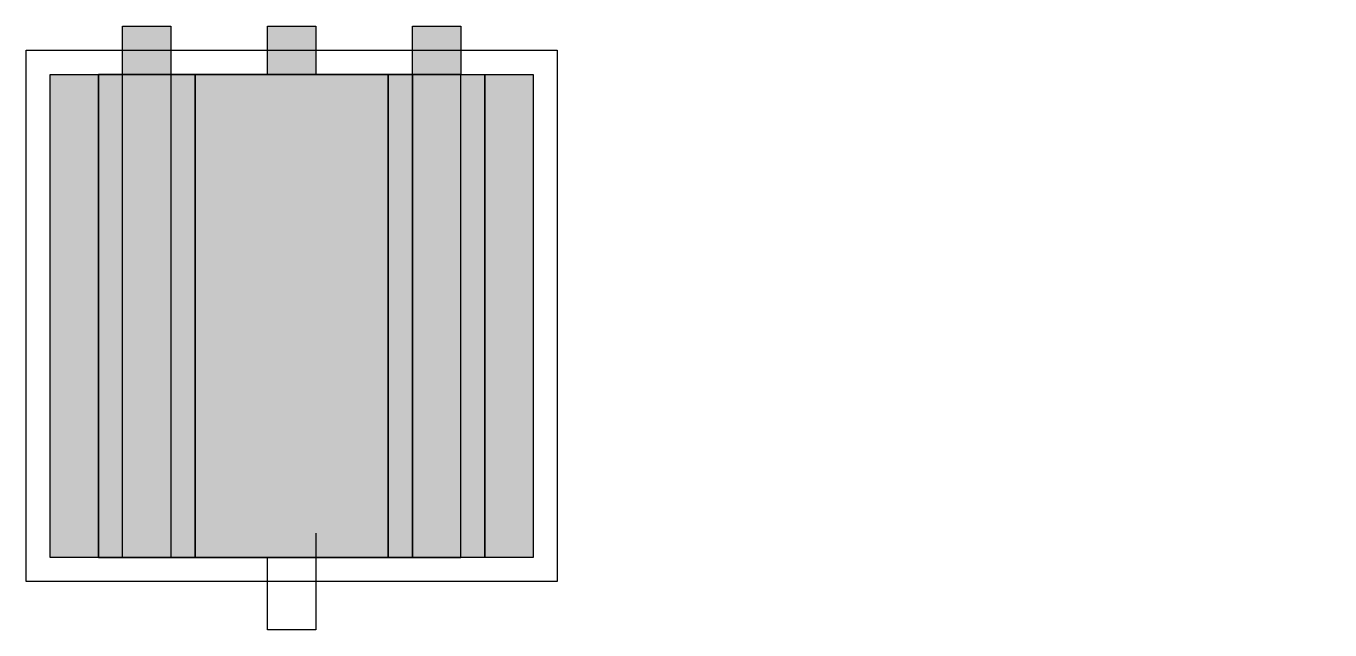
# Model space of a CAD drawing. Header units: millimetres. Extents: x 0 to 6.75, y -0.25 to 2.88.
import ezdxf

# ---------------------------------------------------------------- set-up
doc = ezdxf.new("R2010")
doc.units = ezdxf.units.MM
for name, color, linetype in [('Contacte metal', 253, 'Continuous'), ('Izolatie de plastic', 44, 'Continuous'), ('Poarta metal', 253, 'Continuous'), ('Poarta oxid', 255, 'Continuous'), ('Start de tip n', 130, 'Continuous'), ('Strat de tip p', 30, 'Continuous')]:
    doc.layers.add(name, color=color, linetype=linetype)

msp = doc.modelspace()

# ---------------------------------------------------------------- hatches: boundary and pattern name
at = {"layer": 'Contacte metal'}
h = msp.add_hatch(color=256, dxfattribs=at)
h.dxf.hatch_style = 1
h.paths.add_polyline_path([(0.7501, 2.8775), (0.5001, 2.8775), (0.5001, 2.6275), (0.7501, 2.6275)])
h.paths.add_polyline_path([(1.5001, 2.8775), (1.2501, 2.8775), (1.2501, 2.6275), (1.5001, 2.6275)])
h.paths.add_polyline_path([(2.2501, 2.8775), (2.0001, 2.8775), (2.0001, 2.6275), (2.2501, 2.6275)])
h = msp.add_hatch(color=256, dxfattribs=at)
h.dxf.hatch_style = 1
h.paths.add_polyline_path([(0.7501, 2.6275), (0.5001, 2.6275), (0.5001, 0.1275), (0.7501, 0.1275)])
h.paths.add_polyline_path([(2.2501, 2.6275), (2.0001, 2.6275), (2.0001, 0.1275), (2.2501, 0.1275)])
h = msp.add_hatch(dxfattribs=at)
h.set_pattern_fill('ANGLE', color=256)
h.set_pattern_definition([(0, (0, 0), (0, 6.985), [5.08, -1.905]), (90, (0, 0), (-6.985, 4e-16), [5.08, -1.905])])
h.paths.add_polyline_path([(6.75, 1.5), (1.75, 1.5), (1.75, 0.5), (6.75, 0.5)])
h.paths.add_polyline_path([(6.75, 1.75), (1.75, 1.75), (1.75, 1.5), (6.75, 1.5)])
edge = h.paths.add_edge_path(flags=16)
edge.add_arc((4.25, 1.05), 0.225, 180, 360)
edge.add_arc((4.475, 1.05), 0.00000000768, 270.00001, 450)
edge.add_arc((4.25, 1.05), 0.225, 0, 180)
h = msp.add_hatch(dxfattribs=at)
h.set_pattern_fill('ANGLE', color=256, scale=0.5)
h.set_pattern_definition([(0, (-0.75, -0.7475), (0, 3.4925), [2.54, -0.9525]), (90, (-0.75, -0.7475), (-3.4925, 2e-16), [2.54, -0.9525])])
h.paths.add_polyline_path([(1.5001, 0.1275), (1.2501, 0.1275), (1.2501, 0.0025), (1.5001, 0.0025)])
h.paths.add_polyline_path([(1.5001, 0.0025), (1.2501, 0.0025), (1.2501, -0.2475), (1.5001, -0.2475)])
at = {"layer": 'Poarta metal'}
h = msp.add_hatch(color=256, dxfattribs=at)
h.dxf.hatch_style = 1
h.paths.add_polyline_path([(1.8751, 2.6275), (0.8751, 2.6275), (0.8751, 0.1275), (1.8751, 0.1275)])
at = {"layer": 'Poarta oxid'}
h = msp.add_hatch(color=256, dxfattribs=at)
h.dxf.hatch_style = 1
h.paths.add_polyline_path([(2.0001, 2.6275), (0.7501, 2.6275), (0.7501, 0.1275), (2.0001, 0.1275)])
at = {"layer": 'Start de tip n'}
h = msp.add_hatch(color=256, dxfattribs=at)
h.dxf.hatch_style = 1
h.paths.add_polyline_path([(0.8751, 2.6275), (0.3751, 2.6275), (0.3751, 0.1275), (0.8751, 0.1275)])
h.paths.add_polyline_path([(2.3751, 2.6275), (1.8751, 2.6275), (1.8751, 0.1275), (2.3751, 0.1275)])
at = {"layer": 'Strat de tip p'}
h = msp.add_hatch(color=256, dxfattribs=at)
h.dxf.hatch_style = 1
h.paths.add_polyline_path([(0.8751, 0.1275), (1.8751, 0.1275), (1.8751, 2.6275), (0.8751, 2.6275)])
h.paths.add_polyline_path([(2.6251, 2.6275), (2.3751, 2.6275), (2.3751, 0.1275), (2.6251, 0.1275)])
h.paths.add_polyline_path([(0.3751, 2.6275), (0.1251, 2.6275), (0.1251, 0.1275), (0.3751, 0.1275)])

# ---------------------------------------------------------------- linework, layer by layer
at = {"layer": 'Contacte metal'}
for p, q in [((0.5001, 2.6275), (0.5001, 2.8775)), ((0.5001, 2.8775), (0.7501, 2.8775)), ((0.7501, 2.8775), (0.7501, 2.6275)), ((1.2501, 2.6275), (1.2501, 2.8775)), ((1.2501, 2.8775), (1.5001, 2.8775)), ((1.5001, 2.8775), (1.5001, 2.6275)), ((2.0001, 2.6275), (2.0001, 2.8775)), ((2.0001, 2.8775), (2.2501, 2.8775)), ((2.2501, 2.8775), (2.2501, 2.6275)), ((0.5001, 2.6275), (0.7501, 2.6275)), ((0.5001, 0.1275), (0.5001, 2.6275)), ((0.7501, 2.6275), (0.7501, 0.1275)), ((2.2501, 2.6275), (2.0001, 2.6275)), ((2.0001, 2.6275), (2.0001, 0.1275)), ((2.2501, 0.1275), (2.2501, 2.6275)), ((1.5001, 0.2525), (1.5001, -0.2475)), ((0.7501, 0.1275), (0.5001, 0.1275)), ((1.2501, -0.2475), (1.2501, 0.1275)), ((1.2501, 0.1275), (1.5001, 0.1275)), ((2.0001, 0.1275), (2.2501, 0.1275)), ((1.5001, -0.2475), (1.2501, -0.2475))]:
    msp.add_line(p, q, dxfattribs=at)
at = {"layer": 'Izolatie de plastic'}
for p, q in [((0.0001, 2.7525), (2.7501, 2.7525)), ((0.0001, 0.0025), (0.0001, 2.7525)), ((2.7501, 2.7525), (2.7501, 0.0025)), ((2.7501, 0.0025), (0.0001, 0.0025))]:
    msp.add_line(p, q, dxfattribs=at)
at = {"layer": 'Poarta metal'}
for p, q in [((0.8751, 2.6275), (0.8751, 0.1275)), ((1.8751, 2.6275), (0.8751, 2.6275)), ((1.8751, 0.1275), (1.8751, 2.6275)), ((0.8751, 0.1275), (1.8751, 0.1275))]:
    msp.add_line(p, q, dxfattribs=at)
at = {"layer": 'Poarta oxid'}
for p, q in [((0.7501, 2.6275), (0.7501, 0.1275)), ((2.0001, 2.6275), (0.7501, 2.6275)), ((2.0001, 0.1275), (2.0001, 2.6275)), ((0.7501, 0.1275), (2.0001, 0.1275))]:
    msp.add_line(p, q, dxfattribs=at)
at = {"layer": 'Start de tip n'}
for p, q in [((0.3751, 0.1275), (0.3751, 2.6275)), ((0.8751, 2.6275), (0.3751, 2.6275)), ((0.8751, 0.1275), (0.8751, 2.6275)), ((1.8751, 0.1275), (1.8751, 2.6275)), ((1.8751, 2.6275), (2.3751, 2.6275)), ((2.3751, 0.1275), (2.3751, 2.6275)), ((0.3751, 0.1275), (0.8751, 0.1275)), ((2.3751, 0.1275), (1.8751, 0.1275))]:
    msp.add_line(p, q, dxfattribs=at)
at = {"layer": 'Strat de tip p'}
for p, q in [((0.1251, 0.1275), (0.1251, 2.6275)), ((0.1251, 2.6275), (2.6251, 2.6275)), ((0.3751, 2.6275), (0.3751, 0.1275)), ((0.8751, 2.6275), (0.8751, 0.1275)), ((1.8751, 2.6275), (1.8751, 0.1275)), ((2.3751, 2.6275), (2.3751, 0.1275)), ((2.6251, 2.6275), (2.6251, 0.1275)), ((2.6251, 0.1275), (0.1251, 0.1275))]:
    msp.add_line(p, q, dxfattribs=at)

doc.saveas('drawing.dxf')
